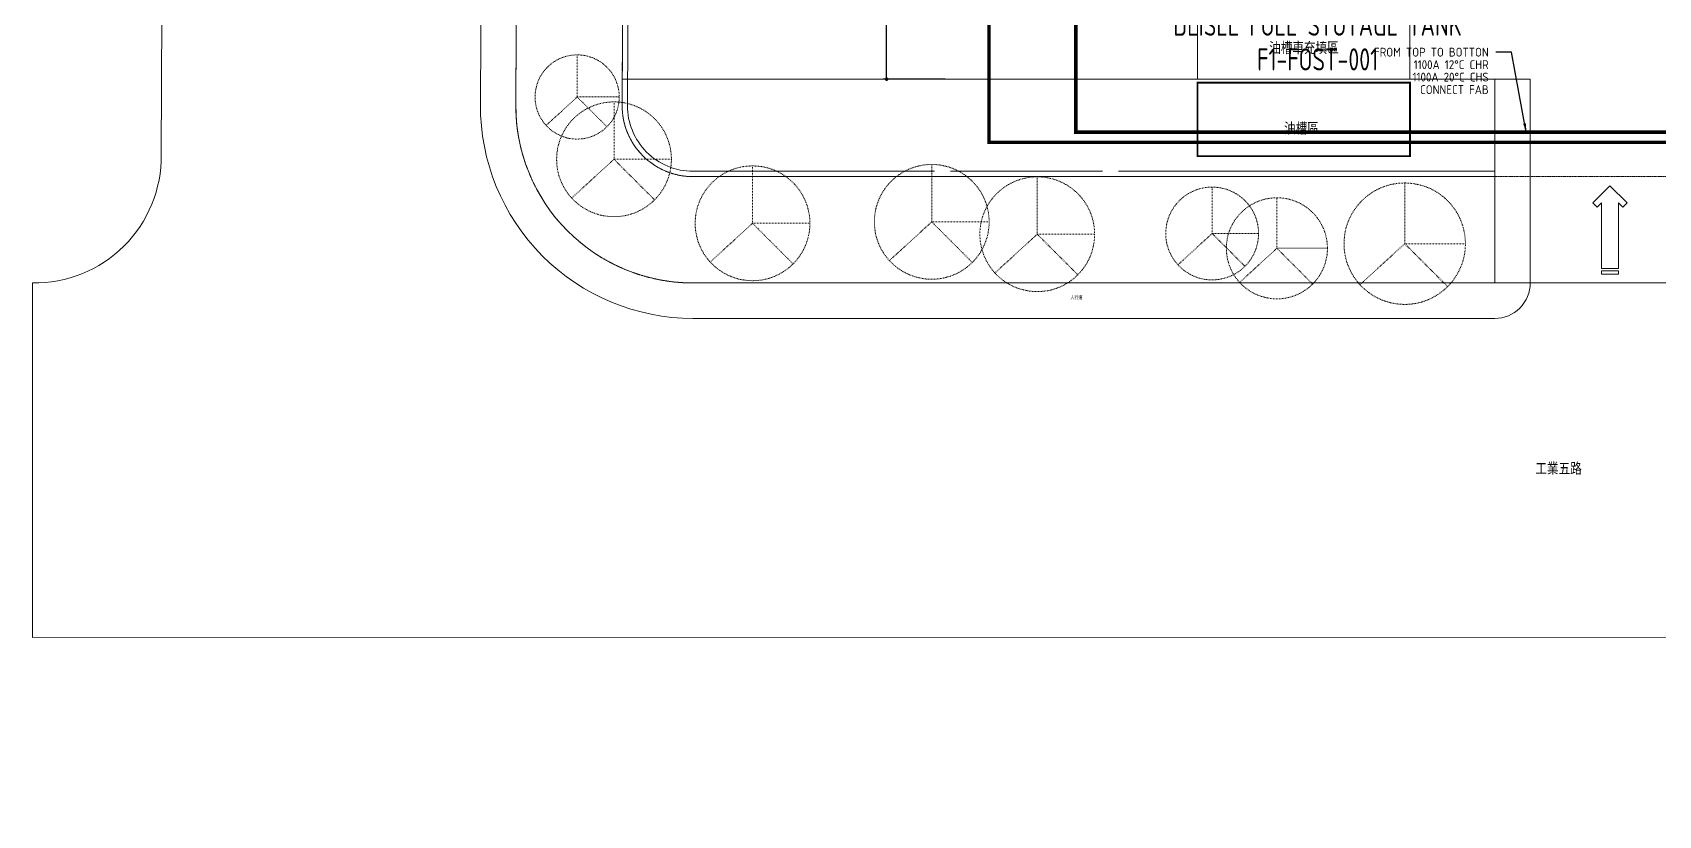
# Model space of a CAD drawing. Extents: x -212173 to 328152, y -560063 to 252500.
# Drawn here: x -212173 to -120394, y -46036 to -1853 of the extents above; entities that cross this region are included whole.
import ezdxf
from ezdxf.enums import TextEntityAlignment as Align

# ---------------------------------------------------------------- set-up
doc = ezdxf.new("R2010")
doc.units = 0
doc.header["$LTSCALE"] = 15
doc.set_wipeout_variables(frame=1)
for name, pattern in [('SITE$0$JJP_地界線', [1.35, 0.6, -0.15, 0.15, -0.15, 0.15, -0.15]), ('SITE$0$JJP_虛線(退縮線、投影線、地下室範圍、非屬本工程、圖面分區)', [0.45, 0.3, -0.15]), ('SITE$0$TAI_虛線', [5.644, 2.822, -2.822]), ('SITE$0$Wipeout_Contour', [1, 0, -1]), ('XCM2Q10-200k$0$HIDDEN2', [0.1875, 0.125, -0.0625])]:
    doc.linetypes.add(name, pattern=pattern)
for name, color, linetype in [('CUP- L10$0$A-DIM.Newcub', 252, 'Continuous'), ('SITE$0$A-DIM.Newcub', 252, 'Continuous'), ('SITE$0$A-DRAWING-LNSP.Newcub', 252, 'Continuous'), ('SITE$0$A-TEXT.Newcub', 252, 'Continuous'), ('SITE$0$A-WALL-EX.Newcub', 252, 'Continuous'), ('SITE$0$Hattch', 252, 'Continuous'), ('SITE$0$L-LNSP.Newcub', 252, 'Continuous'), ('SITE$0$L-ROAD.Newcub', 252, 'Continuous'), ('XCM2Q10-200k$0$F-FI-TXT', 200, 'Continuous'), ('XCM2Q10-200k$0$F-IG541-AREA', 100, 'XCM2Q10-200k$0$HIDDEN2'), ('XFM2P25-200K$0$$0$M-PIPE-TEXT', 3, 'Continuous'), ('XFM2P25-200K$0$$0$M-PIPE-TEXT-ARROR', 91, 'Continuous'), ('XFM2P25-200K$0$M-PIPE-CHWR13', 94, 'Continuous'), ('XFM2P25-200K$0$M-PIPE-CHWS12', 130, 'Continuous')]:
    doc.layers.add(name, color=color, linetype=linetype)
doc.styles.add('CUP- L10$0$dim-txt', font='isocp.shx', dxfattribs={"width": 0.7, "bigfont": 'chineset.shx'})
doc.styles.add('SITE$0$dim-txt', font='isocp.shx', dxfattribs={"width": 0.7, "bigfont": 'chineset.shx'})
doc.styles.add('SITE$0$Standard', font='', dxfattribs={"width": 0.8})
doc.styles.add('XCM2Q10-200k$0$AA-TXT', font='isocp.shx', dxfattribs={"width": 0.8, "bigfont": 'china.shx'})
doc.styles.add('XFM2P25-200K$0$$0$aa-txt', font='isocp.shx', dxfattribs={"bigfont": 'chineset.shx'})
doc.styles.get('SITE$0$Standard').set_extended_font_data('Microsoft JhengHei')
doc.dimstyles.new('CUP- L10$0$ARCH-dim-200MM', dxfattribs={"dimscale": 2000, "dimtxt": 0.3, "dimasz": 0.1, "dimexe": 0.1, "dimexo": 0.1, "dimgap": 0.05, "dimtad": 1, "dimdec": 0, "dimrnd": 0.5, "dimdsep": 46, "dimtxsty": 'CUP- L10$0$dim-txt', "dimblk": 'CUP- L10$0$_Dot', "dimcen": 2, "dimclrd": 256, "dimclre": 256, "dimclrt": 256, "dimadec": 0, "dimazin": 0, "dimtfac": 1, "dimtdec": 0, "dimtix": 1, "dimtmove": 2, "dimatfit": 3, "dimldrblk": 'CUP- L10$0$_OBLIQUE', "dimfxl": 1, "dimtvp": 1, "dimtolj": 1, "dimarcsym": 0})
doc.dimstyles.new('SITE$0$ARCH-dim-200MM', dxfattribs={"dimscale": 2000, "dimtxt": 0.3, "dimasz": 0.1, "dimexe": 0.1, "dimexo": 0.1, "dimgap": 0.05, "dimtad": 1, "dimdec": 0, "dimrnd": 0.5, "dimdsep": 46, "dimtxsty": 'SITE$0$dim-txt', "dimblk": 'SITE$0$_Dot', "dimcen": 2, "dimclrd": 256, "dimclre": 256, "dimclrt": 256, "dimadec": 0, "dimazin": 0, "dimtfac": 1, "dimtdec": 0, "dimtix": 1, "dimtmove": 2, "dimatfit": 3, "dimldrblk": 'SITE$0$_OBLIQUE', "dimfxl": 1, "dimtvp": 1, "dimtolj": 1, "dimarcsym": 0})
doc.dimstyles.new('XFM2P25-200K$0$$0$adim-200', dxfattribs={"dimscale": 200, "dimtxt": 0.3, "dimasz": 2.5, "dimexe": 0.1, "dimexo": 0.5, "dimgap": 0.15, "dimtad": 0, "dimdec": 4, "dimzin": 3, "dimdsep": 46, "dimtxsty": 'XFM2P25-200K$0$$0$aa-txt', "dimcen": 2.5, "dimclrd": 256, "dimclre": 256, "dimclrt": 256, "dimadec": 0, "dimazin": 0, "dimtfac": 1, "dimtdec": 4, "dimtmove": 0, "dimatfit": 3, "dimfxl": 1, "dimtolj": 1, "dimtzin": 0, "dimarcsym": 0})

# ---------------------------------------------------------------- blocks, each defined once
blk = doc.blocks.new('*D14')
at = {"layer": 'CUP- L10$0$A-DIM.Newcub', "linetype": 'Continuous', "lineweight": -2, "transparency": 16777216}
for p, q in [((-160610, 4515), (-164162, 4515)), ((-163962, 4315), (-163962, 750)), ((-163962, -4285), (-163962, -518)), ((-160660, -4485), (-164162, -4485))]:
    blk.add_line(p, q, dxfattribs=at)
at = {"layer": 'CUP- L10$0$A-DIM.Newcub', "linetype": 'Continuous', "lineweight": 0, "transparency": 16777216, "insert": (-163962, 116), "char_height": 600, "attachment_point": 5, "rotation": 90, "style": 'CUP- L10$0$dim-txt'}
blk.add_mtext('\\A1;9000', dxfattribs=at)
blk = doc.blocks.new('CUP- L10$0$_Dot')
blk = doc.blocks.new('CUP- L10$0$_OBLIQUE')
at = {"color": 0, "linetype": 'ByBlock', "lineweight": -2}
blk.add_line((-0.5, -0.5), (0.5, 0.5), dxfattribs=at)
blk = doc.blocks.new('XCM2Q10-200k')
at = {"layer": 'XCM2Q10-200k$0$F-IG541-AREA', "const_width": 100}
blk.add_lwpolyline([(-172781, 32625), (-172781, 18225), (-153815, 18225), (-153815, 8175), (-150731, 8175), (-150681, 17775), (-140381, 17775), (-140381, 32625), (-172781, 32625)], dxfattribs=at)
blk.add_lwpolyline([(-146421, -4685), (-134421, -4685), (-134421, -8835), (-146421, -8835)], close=True, dxfattribs=at)
at = {"layer": 'XCM2Q10-200k$0$F-FI-TXT', "style": 'XCM2Q10-200k$0$AA-TXT', "width": 0.8}
for s, height, p in [('CHILLER PLAN', 2500, (-155223, 27361)), ('%%UF1-C3-12CH-01~06', 2500, (-155223, 23270)), ('DEISEL FUEL STOTAGE TANK', 1250, (-139635, -1410)), ('F1-FOST-001', 1250, (-139635, -3368))]:
    blk.add_text(s, height=height, dxfattribs=at).set_placement(p, align=Align.MIDDLE)
blk = doc.blocks.new('SITE$0$板_7', base_point=(-18489.2, -593.8))
at = {"layer": 'SITE$0$L-ROAD.Newcub', "color": 15, "lineweight": 0, "flags": 128}
blk.add_lwpolyline([(-18489.2, -593.8), (-18434.9, 10960.4), (-18434.9, 10960.4), (-18380.9, 22451.3, -0.41279), (-17381.2, 23446.6), (-8881.4, 23448.6, -0.415708), (-7881.1, 22444), (-7950.7, 7655.1), (-7957.3, 6251.5), (-7962, 5251.5), (-7962, 5251.5), (-7989.5, -603.2, -0.412805), (-8989.4, -1598.5), (-11455.7, -1598.5), (-11655.6, -1598.5), (-13105.6, -1598.5), (-17489.2, -1598.5, -0.415596)], format="xyb", close=True, dxfattribs=at)
blk = doc.blocks.new('SITE$0$_Dot')
at = {"color": 0, "linetype": 'ByBlock', "lineweight": -2}
blk.add_line((-0.5, 0), (-1, 0), dxfattribs=at)
at = {"color": 0, "linetype": 'ByBlock', "const_width": 0.5}
blk.add_lwpolyline([(-0.25, 0, 1), (0.25, 0, 1)], format="xyb", close=True, dxfattribs=at)
blk = doc.blocks.new('*D131')
at = {"layer": 'SITE$0$A-DIM.Newcub', "linetype": 'Continuous', "lineweight": -2, "transparency": 16777216}
for p, q in [((-160610, 4515), (-164162, 4515)), ((-163962, 4315), (-163962, 750)), ((-163962, -4285), (-163962, -518)), ((-160660, -4485), (-164162, -4485))]:
    blk.add_line(p, q, dxfattribs=at)
at = {"layer": 'SITE$0$A-DIM.Newcub', "linetype": 'Continuous', "lineweight": -2, "transparency": 16777216, "xscale": 200, "yscale": 200, "zscale": 200}
for p, rotation in [((-163962, 4515), 90), ((-163962, -4485), 270)]:
    blk.add_blockref('SITE$0$_Dot', p, dxfattribs=dict(at, rotation=rotation))
at = {"layer": 'SITE$0$A-DIM.Newcub', "linetype": 'Continuous', "lineweight": 0, "transparency": 16777216, "insert": (-163962, 116), "char_height": 600, "attachment_point": 5, "rotation": 90, "style": 'SITE$0$dim-txt'}
blk.add_mtext('\\A1;9000', dxfattribs=at)
blk = doc.blocks.new('SITE$0$_OBLIQUE')
at = {"color": 0, "linetype": 'ByBlock', "lineweight": -2}
blk.add_line((-0.5, -0.5), (0.5, 0.5), dxfattribs=at)
blk = doc.blocks.new('CUP- L10')
at = {"layer": 'CUP- L10$0$A-DIM.Newcub', "linetype": 'Continuous', "lineweight": 0}
dim = blk.add_linear_dim(base=(-163962, 4514.6), p1=(-160460.1, -4485.4), p2=(-160409.6, 4514.6), angle=90, dimstyle='CUP- L10$0$ARCH-dim-200MM', dxfattribs=at)
dim.commit()
dim.dimension.update_dxf_attribs({"geometry": '*D14', "text_midpoint": (-163962, 116.2), "dimtype": 128, "text_rotation": 90})
blk = doc.blocks.new('XFM2P25-200K')
at = {"layer": 'XFM2P25-200K$0$M-PIPE-CHWR13', "const_width": 200}
blk.add_lwpolyline([(20070, 911), (20070, -8050), (-158181, -8050), (-158181, 32637)], dxfattribs=at)
at = {"layer": 'XFM2P25-200K$0$M-PIPE-CHWS12', "const_width": 200}
blk.add_lwpolyline([(21675, 1595), (19500, 1595), (19500, -7480), (-153281, -7480), (-153281, 32729)], dxfattribs=at)
at = {"layer": 'XFM2P25-200K$0$$0$M-PIPE-TEXT', "style": 'XFM2P25-200K$0$$0$aa-txt'}
for s, p in [('FROM TOP TO BOTTON', (-129977, -2962)), ('1100A 12%%DC CHR', (-129977, -3668)), ('1100A 20%%DC CHS', (-129977, -4368)), ('CONNECT FAB', (-129977, -5075))]:
    blk.add_text(s, height=500, dxfattribs=at).set_placement(p, align=Align.MIDDLE_RIGHT)
at = {"layer": 'XFM2P25-200K$0$$0$M-PIPE-TEXT-ARROR'}
blk.add_leader([(-127858, -7480, 0), (-128696, -2962, 0), (-129582, -2962, 0)], dimstyle='XFM2P25-200K$0$$0$adim-200', dxfattribs=at)
blk = doc.blocks.new('SITE')
at = {"layer": 'SITE$0$A-DRAWING-LNSP.Newcub', "linetype": 'SITE$0$TAI_虛線', "lineweight": 0}
for p, q in [((-181430, -5490.2), (-181430, -3115.1)), ((-181430, -5490.2), (-183181.6, -7094.2)), ((-181430, -5490.2), (-179054.9, -5490.2)), ((-181430, -5490.2), (-179750.5, -7169.6)), ((-179350.4, -9006.6), (-179350.4, -5768.8)), ((-179350.4, -9006.6), (-181738.3, -11193.2)), ((-179350.4, -9006.6), (-176112.6, -9006.6)), ((-179350.4, -9006.6), (-177061, -11296)), ((-171531.5, -12619), (-171531.5, -9381.2)), ((-161416.2, -12536.8), (-161416.2, -9299)), ((-155460.5, -13235.1), (-155460.5, -9997.3)), ((-145587.1, -13194), (-145587.1, -10575.2)), ((-134718.2, -13769), (-134718.2, -10344.1)), ((-141933, -14029.6), (-141933, -11177.6)), ((-171531.5, -12619), (-173919.3, -14805.6)), ((-171531.5, -12619), (-168293.7, -12619)), ((-171531.5, -12619), (-169242, -14908.4)), ((-161416.2, -12536.8), (-163804, -14723.5)), ((-161416.2, -12536.8), (-158178.4, -12536.8)), ((-161416.2, -12536.8), (-159126.7, -14826.3)), ((-155460.5, -13235.1), (-157848.3, -15421.7)), ((-155460.5, -13235.1), (-152222.7, -13235.1)), ((-155460.5, -13235.1), (-153171, -15524.6)), ((-145587.1, -13194), (-147518.4, -14962.6)), ((-145587.1, -13194), (-142968.2, -13194)), ((-145587.1, -13194), (-143735.3, -15045.8)), ((-141933, -14029.6), (-144036.4, -15955.8)), ((-141933, -14029.6), (-139080.9, -14029.6)), ((-141933, -14029.6), (-139916.3, -16046.4)), ((-134718.2, -13769), (-137244.1, -16082.1)), ((-134718.2, -13769), (-131293.2, -13769)), ((-134718.2, -13769), (-132296.3, -16190.9))]:
    blk.add_line(p, q, dxfattribs=at)
at = {"layer": 'SITE$0$A-DRAWING-LNSP.Newcub', "linetype": 'SITE$0$JJP_虛線(退縮線、投影線、地下室範圍、非屬本工程、圖面分區)', "lineweight": 0}
blk.add_lwpolyline([(-178331.5, 109563.3), (-178892.4, -5966.6, 0.415598), (-174892.1, -9985.4), (-89894.4, -9985.5, 0.4127869), (-85895, -6004.1), (-85506.4, 76579.6), (-118004.9, 76732.8), (-117852.1, 109101.1)], format="xyb", close=True, dxfattribs=at)
at = {"layer": 'SITE$0$A-DRAWING-LNSP.Newcub', "lineweight": 0}
for points in [[(-146421.5, -1285.4), (-134421.5, -1285.4), (-134421.5, -4485.4), (-146421.5, -4485.4)], [(-146421.5, -4685.4), (-134421.5, -4685.4), (-134421.5, -8835.4), (-146421.5, -8835.4)]]:
    blk.add_lwpolyline(points, close=True, dxfattribs=at)
at = {"layer": 'SITE$0$A-DRAWING-LNSP.Newcub', "linetype": 'SITE$0$TAI_虛線', "lineweight": 0}
for centre, radius in [((-181430, -5490.2), 2375.1), ((-179350.4, -9006.6), 3237.8), ((-171531.5, -12619), 3237.8), ((-161416.2, -12536.8), 3237.8), ((-155460.5, -13235.1), 3237.8), ((-145587.1, -13194), 2618.8), ((-134718.2, -13769), 3425), ((-141933, -14029.6), 2852.1)]:
    blk.add_circle(centre, radius, dxfattribs=at)
at = {"layer": 'SITE$0$A-WALL-EX.Newcub', "lineweight": 0, "flags": 128}
for points in [[(-178331.5, 109563.3), (-178892.4, -5966.6)], [(-178592.5, -5968), (-178031.5, 109561.9)], [(-161261.5, -9685.4), (-174891.9, -9685.4)], [(-174891.9, -9985.4), (-129631.5, -9985.4)], [(-151781.5, -9685.4), (-160361.5, -9685.4)], [(-129631.5, -9685.4), (-150881.5, -9685.4)], [(-129631.5, -9985.4), (-129631.5, -9685.4)]]:
    blk.add_lwpolyline(points, dxfattribs=at)
at = {"layer": 'SITE$0$A-WALL-EX.Newcub', "lineweight": 0}
for radius, start, end in [(4000.2, 179.734472, 270.004686), (3700.2, 179.734976, 270.004875)]:
    blk.add_arc((-174892.2, -5985.1), radius, start, end, dxfattribs=at)
at = {"layer": 'SITE$0$L-LNSP.Newcub', "lineweight": 0, "flags": 128}
for points in [[(-186892.4, -5929.1, 0.4155952), (-174891.9, -17985.4), (-129631.5, -17985.4, 0.4142139), (-127631.5, -15985.4), (-174891.9, -15985.4, -0.4155956), (-184892.4, -5938.5), (-184349, 109603.6), (-186349, 109618.7)], [(-184892.4, -5938.5, 0.4155956), (-174891.9, -15985.4), (-129631.5, -15985.4), (-129631.5, -9985.4), (-174891.9, -9985.4, -0.4155956), (-178892.4, -5966.6), (-178331.5, 109563.3), (-184349, 109609.3)], [(-129631.5, -9985.4), (-129631.5, -4485.4), (-178885.3, -4485.4), (-178892.4, -5966.6, 0.4155956), (-174891.9, -9985.4)]]:
    blk.add_lwpolyline(points, format="xyb", close=True, dxfattribs=at)
blk.add_lwpolyline([(-129631.5, -15985.4), (-129631.5, -4485.4), (-127631.5, -4485.4), (-127631.5, -15985.4)], close=True, dxfattribs=at)
at = {"layer": 'SITE$0$L-ROAD.Newcub', "lineweight": 0, "flags": 128}
blk.add_lwpolyline([(328152, 252500), (-68683.2, 252500), (-203798.9, 252500), (-203762.1, 234459.2), (-204904.8, -8753.1, -0.4217603), (-212171.1, -15984.8), (-212173.1, -35984.5), (-90156.3, -35979.8), (-80158.8, -46029.2), (-68683.2, -46033.3), (-60934, -46036), (-60588.5, -45317.2, -0.163989), (-54311.4, -38154.8, -0.0954785), (-32457.5, -33993.9), (182239.3, -34046.4)], format="xyb", dxfattribs=at)
blk.add_lwpolyline([(-78811.3, 224439.7, 0.4157079), (-88814, 234486.1), (-173812.1, 234465.6, 0.4127898), (-183808.8, 224512.9), (-184892.4, -5938.5, 0.4155956), (-174891.9, -15985.4), (-89894, -15985.5, 0.4128053), (-79895, -6032.3)], format="xyb", close=True, dxfattribs=at)
at = {"layer": 'SITE$0$L-ROAD.Newcub', "lineweight": 0, "xscale": 10, "yscale": 10, "zscale": 10}
blk.add_blockref('SITE$0$板_7', (-184892.4, -5938.5), dxfattribs=at)
at = {"layer": 'SITE$0$A-TEXT.Newcub', "linetype": 'Continuous', "lineweight": 0, "attachment_point": 1, "style": 'SITE$0$Standard'}
for s, insert, char_height in [('\\A1;油槽車充填區', (-142367.4, -2408.5), 600), ('\\A1;油槽區', (-141527.1, -6949.1), 600), ('\\A1;人行道', (-153583.9, -16696.3), 200), ('\\A1;工業五路', (-127343.8, -26147.4), 600)]:
    blk.add_mtext(s, dxfattribs=dict(at, insert=insert, char_height=char_height))
at = {"layer": 'SITE$0$A-DIM.Newcub', "linetype": 'Continuous', "lineweight": 0}
dim = blk.add_linear_dim(base=(-163962, 4514.6), p1=(-160460.1, -4485.4), p2=(-160409.6, 4514.6), angle=90, dimstyle='SITE$0$ARCH-dim-200MM', dxfattribs=at)
dim.commit()
dim.dimension.update_dxf_attribs({"geometry": '*D131', "text_midpoint": (-163962, 116.2), "dimtype": 128, "text_rotation": 90})
at = {"linetype": 'SITE$0$Wipeout_Contour', "lineweight": 0, "ltscale": 49636.060882}
blk.add_wipeout([(-123616, -15292.5), (-123616, -15496.5), (-122647, -15496.5), (-122647, -15292.5)], dxfattribs=at).dxf.layer = 'SITE$0$Hattch'
at = {"layer": 'SITE$0$A-DRAWING-LNSP.Newcub', "lineweight": 0, "flags": 128}
blk.add_lwpolyline([(-123616, -15292.5), (-123616, -15496.5), (-122647, -15496.5), (-122647, -15292.5)], close=True, dxfattribs=at)
at = {"linetype": 'SITE$0$Wipeout_Contour', "lineweight": 0, "ltscale": 111373.399056}
blk.add_wipeout([(-123616, -11468), (-123616, -15165.9), (-122647, -15165.9), (-122647, -11468), (-122400.9, -11714.1), (-122157.4, -11470.6), (-123131.5, -10496.5), (-124105.6, -11470.6), (-123862.1, -11714.1)], dxfattribs=at).dxf.layer = 'SITE$0$Hattch'
at = {"layer": 'SITE$0$A-DRAWING-LNSP.Newcub', "linetype": 'SITE$0$JJP_地界線', "lineweight": 0}
blk.add_lwpolyline([(-184349, 109609.3), (-184892.4, -5938.5, 0.4155956), (-174891.9, -15985.4), (-89894, -15985.5, 0.4128053), (-79895, -6032.3), (-79506.6, 76551.3), (-118004.9, 76732.8), (-117852.1, 109101.1)], format="xyb", close=True, dxfattribs=at)
at = {"layer": 'SITE$0$A-DRAWING-LNSP.Newcub', "lineweight": 0, "flags": 128}
blk.add_lwpolyline([(-123616, -11468), (-123616, -15165.9), (-122647, -15165.9), (-122647, -11468), (-122400.9, -11714.1), (-122157.4, -11470.6), (-123131.5, -10496.5), (-124105.6, -11470.6), (-123862.1, -11714.1)], close=True, dxfattribs=at)

msp = doc.modelspace()

# ---------------------------------------------------------------- block references
msp.add_blockref('SITE', (0, 0))

# ---------------------------------------------------------------- next in the draw order: block references
msp.add_blockref('CUP- L10', (0, 0))

# ---------------------------------------------------------------- next in the draw order: block references
for name in ['XFM2P25-200K', 'XCM2Q10-200k']:
    msp.add_blockref(name, (0, 0))

doc.saveas('drawing.dxf')
